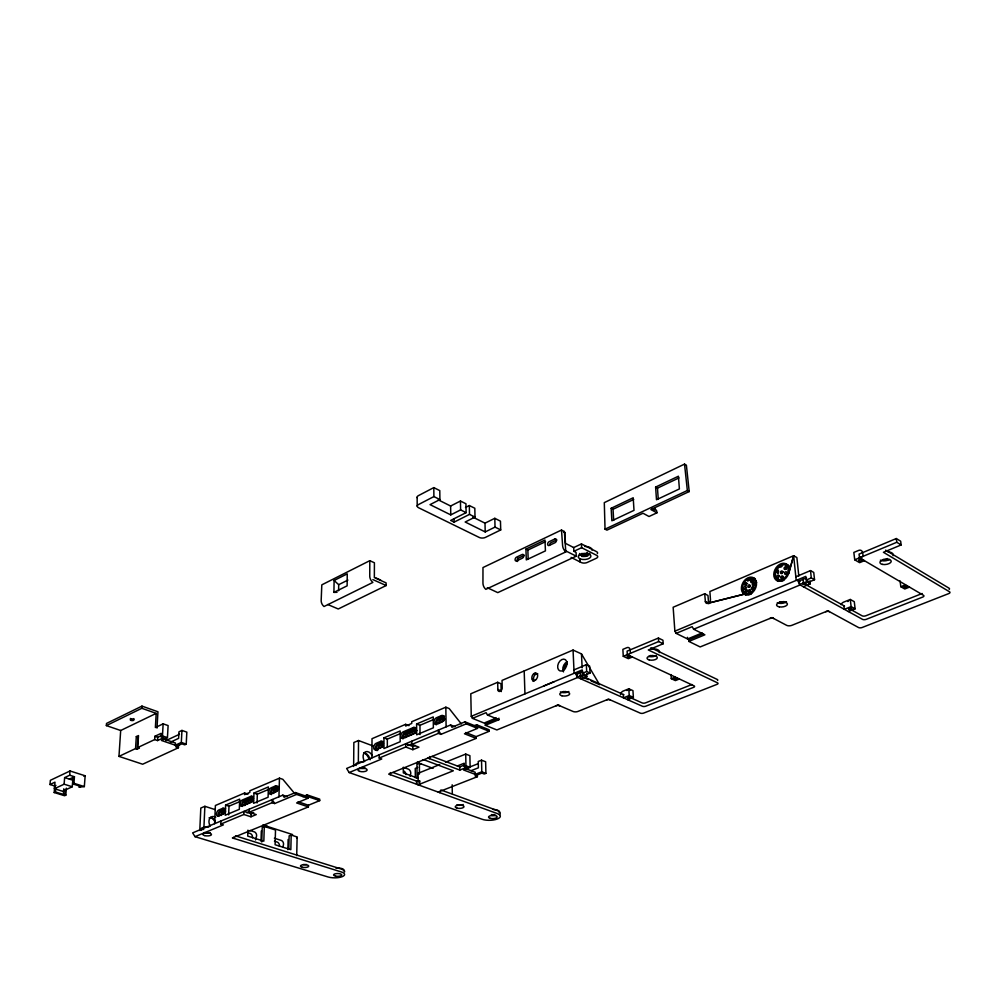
<?xml version="1.0" encoding="UTF-8"?>
<svg xmlns="http://www.w3.org/2000/svg" width="1000" height="1000" viewBox="0 0 1000 1000"><rect width="100%" height="100%" fill="white"/><g stroke="black" fill="none" stroke-linecap="round" stroke-linejoin="round"><path stroke-width="1.5" d="M387.325 746.775L387.325 739.125L400.825 733.413M390.363 772.588L390.363 774.7A2.3 0.887 -0.4 0 1 390.288 773.45M454.913 726.7L450.575 724.975L346.637 768.45L349.15 772.55L381.75 758.988L379.212 758.05L379.225 754.825M383.963 737.85L383.938 748.562L400.175 741.737L400.15 730.975L383.963 737.85L387.325 739.125M369.8 560.675L369.75 576.287A5.637 3.538 61.7 0 0 372.887 582.4L324.038 606.512A5.513 3.738 65 0 1 321.175 600.425L321.812 584.85L369.8 560.675L374.412 562.775L374.35 577.6L386.075 582.875L386.163 585.538L338.25 608.987L327.812 604.525M371.912 757.887L372.013 738.688L405.65 724.325L409.012 725.638M353.638 766.462L353.85 742.513L358.525 740.525L373.137 745.987M358.338 763L358.525 740.525M333.925 592.388L334.1 580.475L347.262 573.85L347.125 585.825L333.925 592.388L337.025 592.312M338.6 590.75L338.688 584.688L334.1 580.475M298.137 801.787L308.412 805.25L319.7 800.625L319.725 799.175L307.15 794.887L302.925 796.637M780.9 577.663L780.9 577.325A1.375 1.013 -60.2 0 1 782.7 576.013A1.375 1.013 -60.2 0 1 782.412 578.237A1.375 1.013 -60.2 0 1 780.9 577.337M782.525 578.55L782.525 578.225A1.363 1.013 -60.1 0 1 783.512 576.888M307.15 794.887L307.113 796.55L295.413 792.562L284.125 797.275L282.812 795.15L192.638 832.875L195.025 836.675L328.062 876.975A9.9 3.375 0 0 0 342.038 876.737A9.9 3.375 0 0 0 341.4 871.975L232.4 837.925L308.375 806.9L308.412 805.25M308.375 806.9L296.637 802.95L307.925 798.288L307.962 796.625L319.7 800.625M296.712 855.675L297.125 837.262M288.812 849.038L289.137 835.888L291.188 835.062L296.425 836.75A2.075 0.737 0.5 0 1 296.613 837.788M291.188 835.062L290.837 849.7L275.1 844.737L275.512 830.013L264.288 826.413L263.837 841.175L247.725 836.1L247.938 830.163M287.875 849.688L288.125 839.488M278.95 796.775L279.462 778.162L282.838 779.325L294.688 793.538M249.237 809.188L249.137 812.275L272.137 802.688L272.225 799.575L274.675 803.538L296.575 794.425L307.925 798.288M261 841.225L261.325 830.925M261.775 842.013L262.238 827.25L265.837 825.675L263.637 826.213M266.95 826.612L267.425 826.775M257.038 802.962L257.325 794.188L269.137 789.188M220.963 821.025L220.837 824.075L243.837 814.488L250.963 816.787L251.062 813.713L253.713 812.613M253.962 793.062L253.612 803.312L268.087 797.237L268.387 786.938L253.962 793.062L257.325 794.188M243.837 814.488L243.95 811.4L251.062 813.713M247.987 794.137L244.613 793.012L244.562 794.638L249.825 792.4L249.875 790.763L279.462 778.162M228.65 814.875L228.988 806.188L240.25 801.425M225.625 805.1L225.225 815.25L239.312 809.325L239.688 799.125L225.625 805.1L228.988 806.188M214.613 823.688L215.4 805.487L244.613 793.012M199.775 830.525L200.812 808.05L204.875 806.312L215.287 809.663M203.925 827.312L204.875 806.312M178.6 744.463L178.425 747.738L175.6 746.762L181.9 743.85L184.725 744.825L186.225 744.137L186.838 732.138L181.95 730.425L178.95 731.825L178.6 738.375L170.387 742.188M157 728.1L157.95 711.775L141.962 706.112L106.5 723.45L106.35 725.6L141.825 708.288L156.2 713.375L155.375 727.537L163.137 723.838L168.113 725.575L167.438 737.65L161.45 740.462L175.325 745.225L181.325 742.438L181.95 730.425M175.325 745.225L175.438 743.037L162.95 738.737M156.2 713.375L120.688 730.5L118.963 756.388L135.562 748.575L136.312 736.6L138.512 735.562L137.762 747.537L154.675 739.587L157.55 740.575L157.738 737.288L161.513 735.512M157.55 740.575L163.837 737.625L160.963 736.637L161.15 733.337L154.863 736.3L154.675 739.587M160.963 736.637L162.463 735.925L163.137 723.838M135.562 748.575L137.188 749.125L137.938 737.15L136.312 736.6M141.825 708.288L141.962 706.112M73.213 777.312L72.7 783.888L80.65 786.388L78.938 787.188L84.338 786.587L85.15 775.788L70.025 770.975L50.35 780.312L50 784.525L54.737 786L55.95 785.425M54.45 788.725L62.613 791.263L72.275 786.75L72.787 780.188L64.638 777.613L64.1 784.2L54.45 788.725L54.988 782.163L50 784.525M72.7 783.888L73.938 783.312L74.438 776.725L69.7 775.225L64.638 777.613M54.737 786L54.2 792.537L64.588 795.738L65.8 795.175L65.05 793.637L65.375 789.425M65.8 795.175L66.35 788.162M69.7 775.225L70.025 770.975M54.2 792.537L55.412 791.975L63.35 794.425L63.8 788.812M55.412 791.975L55.738 788.037M579.9 558.737L579.65 561.725L579.975 558.775L578.462 557.7L578.237 556.125L582.438 553.625A6.412 3.075 -2.9 0 1 590.8 556.8A6.412 3.075 -2.9 0 1 580.312 558.95L579.975 558.775M402.6 737.525L402.562 737.75A3.562 2.275 -68.8 0 0 402.625 738.575M241.8 805.288L241.775 805.5A3.337 1.963 -70.7 0 0 241.788 806.287M410.125 776.413L410.737 773.7A3.362 2.225 68.4 0 0 408.363 769.15L404.125 767.588M789.2 571.263A9.575 7.062 -60 0 0 779.35 564.562A9.575 7.062 -60 0 0 775.7 579.763A9.575 7.062 -60 0 0 788.637 573.625L793.637 555.725L796.875 557.55L798.812 576.05M282.812 847.188L283.5 844.638A3.113 2.237 69.5 0 0 281.288 840.438L274.387 838.238M255.475 839.975L256.55 836.1A3.137 2.288 69 0 0 254.3 831.85L250.075 830.512M788.637 573.625L793.637 555.725L709.887 591.525L710.487 599.963A3.312 2.387 -62.2 0 1 708.138 603.212L707.463 603.4A3.312 2.387 -62.2 0 1 705.45 602.1L704.688 593.75L673.15 607.25L674.875 631.163L676.162 633.375L687.575 638.975L702.237 632.913M750.738 581.125A1.35 0.988 -60.9 0 1 752.588 580.212A1.35 0.988 -60.9 0 1 751.925 582.413A1.35 0.988 -60.9 0 1 750.738 581.125L750.875 580.8M785.588 569.163A1.375 1.013 -59.8 0 0 785.875 566.95A1.375 1.013 -59.8 0 0 784.087 568.263A1.375 1.013 -59.8 0 0 785.588 569.163L785.837 568.925M747.463 579.388L746.637 579.862A8.1 5.913 -61.1 0 0 744.05 592.388A8.1 5.913 -61.1 0 0 754.625 587.875A8.1 5.913 -61.1 0 0 749.975 578.438L749.125 578.675L749.275 580.337L747.613 581.05L747.463 579.388L749.087 580.262M779.938 565.55L779.1 566.038A8.213 6.05 -60 0 0 776.525 578.7A8.213 6.05 -60 0 0 787.362 574.075A8.213 6.05 -60 0 0 782.513 564.587L781.65 564.825L781.812 566.5L780.113 567.225L779.938 565.55L781.562 566.462M438.225 499.837L450.625 506.025L460.45 501.025L465.95 503.775L466.125 512.65L460.613 509.9L450.763 514.888L430.05 504.637L439.913 499.575L439.787 490.625L433.8 487.612L418.413 495.637A4.425 2.25 -0.2 0 0 417.3 497.812M439.913 499.575L433.9 496.575L418.475 504.562A4.438 2.237 -0.3 0 0 418.537 507.713L479.3 537.475A4.312 2.112 -1.3 0 0 485.375 537.425L500.712 529.925L500.462 521.163L494.8 518.312L485 523.162L473 517.188M465.487 507.475L469.325 505.538L474.812 508.25L475.012 517.087L465.175 522.013L485.213 531.925L495.037 527.087L500.712 529.925M466.125 512.65L450.712 520.413L454.1 522.125L469.513 514.388L475.012 517.087M338.688 584.688L347.9 580.075M656.9 512.837L650.888 509.538L689.212 491.562L686.388 465.188L684.525 464.1L604.3 502.625L605.037 529.163L606.925 530.15L643 513.237L649.025 516.512L656.9 512.837L656.762 511.062L654.775 508.263L652.15 509.5M561.5 530.05L482.975 567.55L482.95 583.175A5.575 3.438 66.6 0 0 485.825 589.338L565.8 551.912L564.388 531.55L561.5 530.05L562.612 545.662A5.75 3.188 63.3 0 0 565.8 551.912M611.163 508.275L633.2 497.762L634 510.35L611.875 520.788L611.163 508.275L613.038 509.288L633.7 499.45M655.612 487.088L678.425 476.213L679.388 488.938L656.488 499.738L655.612 487.088L657.475 488.137L678.938 477.912M525.925 549.125L544.987 540.037L545.425 550.887L526.3 559.913L525.925 549.125L527.85 550.087L545.55 541.663M564.738 532.775L565.5 543.387L573.7 547.562L573.875 551.312L576.075 552.425L576.25 556.188L497.775 592.625L487.3 587.712M556.75 539.963L551.062 542.65A2.15 1.412 -63.2 0 0 549.562 545.275M69.375 779.112L74.438 776.725M605.037 529.163L687.35 490.5L689.212 491.562M137.188 749.125L139.388 748.088L137.762 747.537M83.912 776.375L85.15 775.788M573.45 547.675L581.45 543.925L596.512 551.638A4.263 2.05 -3.1 0 1 597.337 553.625M165.825 740.65L179.5 734.262M573.875 551.312L581.638 547.688L596.712 555.388A4.275 2.05 -3.1 0 1 596.3 558.288L587.238 562.463A4.25 2.037 -2.9 0 1 581.237 562.513L571.1 557.413M564.388 531.55L563.6 531.912L565.013 532.638M63.35 794.425L65.05 793.637M178.425 747.738L142.662 764.225L118.963 756.388M582.837 671.3L576.938 673.775L577.1 677.188L584.3 674.2L582.388 673.337L582.212 669.9L574.113 673.325L573.05 650.062L502.05 680.413L502.2 688.35A3.062 2.025 -67.1 0 1 500.112 691.312A3.062 2.025 -67.1 0 1 497.925 690.175L497.638 682.3L470.8 693.775L471.25 716.338L472.463 718.363L484.113 723.062L496.362 717.987M806.525 577.888L799.15 580.962L799.538 584.6L808.062 581.05L806.213 580.025L805.812 576.375L796.213 580.425L793.637 555.725M461.35 723.938L449.2 708.55L445.838 707.188L411.712 721.737L411.725 723.462L405.65 726.05L405.65 724.325M416.6 723.988L433.25 716.925L433.363 727.8L416.662 734.812L416.6 723.988L419.963 725.312L433.837 719.425M573.962 669.9L586.337 664.675L589.688 666.2L590.025 673.062L584.312 675.425L586.812 676.55L586.675 673.812M795.837 576.788L810.5 570.6L813.737 572.425L814.538 579.712L807.763 582.525L810.188 583.875L809.875 580.962M224.812 811.438L222.025 812.613A1.638 0.95 -70.9 0 0 221.025 813.962A1.638 0.95 -70.9 0 0 221.175 815.512M253.225 799.45L245.625 802.663A1.65 0.975 -70.7 0 0 244.613 804.013A1.65 0.975 -70.7 0 0 244.775 805.588M278.8 788.65L274.425 790.5A1.675 1 -70.4 0 0 273.387 791.888A1.675 1 -70.4 0 0 273.575 793.462M383.062 744.663L379.462 746.188A1.75 1.1 -69.2 0 0 378.413 749.025M416.85 730.413L406.637 734.712A1.762 1.125 -68.8 0 0 405.575 737.588M444.913 718.575L439.85 720.7A1.787 1.163 -68.3 0 0 438.787 723.612M224.4 813.35L220.212 815.113A1.638 0.95 -70.9 0 1 219.237 814.038A1.638 0.95 -70.9 0 1 220.35 812.075L224.525 810.312A1.638 0.95 -70.8 0 1 225.45 810.837A1.638 0.95 -70.8 0 1 225.162 812.588M382.587 746.725L377.775 748.763A1.75 1.1 -69.2 0 1 376.575 747.663A1.75 1.1 -69.2 0 1 377.788 745.55L382.587 743.525A1.75 1.1 -69.1 0 1 383.438 743.637M471.863 716.075L471.25 716.325L575.037 672.925L577.837 674.175M497.55 718.7L485.288 723.763L485.325 725.3L496.863 729.95L557.95 705L573.125 711.5A3.413 1.412 -2.5 0 0 577.938 711.438L608.5 699.137L640.25 713.125A2.438 1 -3.4 0 0 643.675 713.088L717.062 684.338A2.512 1.05 -4.4 0 0 717.5 682.837L648.312 649.95L663.2 643.763L662.962 640.25L658.4 638.05L627.1 651.137L627.312 654.613L629.562 655.675M800.013 581.438L797.312 579.95L674.875 631.163M703.4 633.713L688.737 639.775L688.863 641.413L700.15 646.938L771.975 617.612L786.7 625.363A3.738 1.638 -5.6 0 0 791.9 625.312L827.887 610.825L858.525 627.525A2.675 1.163 -6.5 0 0 862.212 627.475L948.713 593.6A2.775 1.225 -7.8 0 0 949.575 591.812L883.438 552.288L901.15 544.938L900.662 541.2L896.3 538.538L859.062 554.113L859.513 557.812L864.4 560.675L859.613 562.663L854.725 559.812L853.838 552.425L858.612 550.425A4.25 3.212 -57.7 0 1 862.575 552.65L863.263 556.25L859.35 557.712M472.463 718.363L486.1 712.675L487.488 715L498.95 719.688L498.913 718.138M676.162 633.375L692.188 626.688L693.65 629.225L704.862 634.812L688.863 641.413M246.863 812.712L249.737 811.513M407.713 745.612L411.875 743.875M474.012 725.825L476.625 724.75L476.662 726.5L465.012 721.825L451.95 727.275L450.575 724.975M379.212 758.05L405.725 747L412.837 749.688L418.938 747.163L411.825 744.45L411.812 741.2M411.825 744.45L438.375 733.388L440.913 734.375L466.225 723.85L477.537 728.375L477.5 726.612L489.175 731.3L489.137 729.775L476.625 724.75M582.388 673.337L586.675 671.55L590.025 673.062M630.462 653.3L630.062 649.9A3.875 2.712 -64.8 0 0 626.9 647.675L622.875 649.362L623.275 656.3L658.637 641.562L663.2 643.763M806.213 580.025L811.3 577.913L814.538 579.712M854.725 559.812L896.787 542.275L901.15 544.938M195.025 836.675L223.375 824.875L220.837 824.075M487.488 715L577.712 677.463L575.037 672.925M693.65 629.225L800.125 584.938L797.312 579.95M405.725 747L405.712 743.75L412.812 746.45L415.25 745.438M632.388 657L628.362 658.675L623.275 656.3M581.038 678.95L586.812 676.55M803.35 586.712L810.188 583.875M250.963 816.787L256.25 814.6L249.137 812.275M554.25 681.637L543.663 686.038M477.537 728.375L464.487 733.763L476.175 738.375L476.138 736.637L465.75 732.525M485.325 725.3L498.95 719.688M476.138 736.637L489.175 731.3M476.175 738.375L388.7 774.1L497.45 813.612A10.537 3.862 -1.5 0 1 497.1 819.075A10.537 3.862 -1.5 0 1 482.238 819.3L349.15 772.55M417.375 763.525L419.45 763.037L419.387 774.112M265.837 825.675L264.125 826.363M419.312 763.213L416.962 764.175L417.05 778.175M265.575 826.6L266.975 826.038M417.762 767.387L415.262 768.413L415.312 777.712M439.738 764.562L418.088 773.3L418.15 781.925M445.513 762.225L465.725 754.075L469.9 755.675L470.125 767.35L463.55 769.963L475.213 774.375L481.788 771.787L485.913 773.35L485.637 761.75L481.525 760.175L478.25 761.475L478.387 767.8L471.138 770.662M627.612 699.688L633.362 697.387L632.95 690.662L628.812 688.8L623.075 691.112A3.7 2.625 -66 0 0 620.5 694.7M848.35 611.538L855.125 608.825L854.275 601.688L850.288 599.462L843.512 602.188A4.037 3.075 -59.5 0 0 841.05 604.637M633.362 697.387L629.212 695.525L623.462 697.837L623.263 694.475M670.987 674.587L671.275 678.675L675.288 677.075M855.125 608.825L851.125 606.6L844.338 609.325L843.925 605.75M900.05 580.913L900.812 586.7L905.55 584.8M432.15 756.438L457.337 765.975L464.237 763.225L464.288 766.413L466.712 767.325L459.812 770.075L427.975 758.062L429.625 757.387A2.338 0.912 -0.8 0 0 429.637 758.688L429.613 756.538M425.538 760.362A2.325 0.912 -0.7 0 0 422.25 760.4L423.888 759.737L453.312 770.788L418.162 784.8L419.75 784.175L419.725 781.025L418.137 781.663L393.05 772.5M679.412 679L675.4 680.6L671.275 678.675M909.5 587.112L904.762 589L900.812 586.7M457.337 765.975L459.762 766.888L463.888 765.238M464.288 766.413L465.938 765.75L470.125 767.35M466.55 768.288L478.125 763.688M691.938 684.525L645.575 702.862A2.45 1.013 -3.4 0 1 642.138 702.9L630.95 697.9M922.188 593.5L865.825 615.775A2.688 1.175 -6.6 0 1 862.113 615.812L851.312 609.837M438.188 792.075L477.375 776.7L477.325 774.6M485.913 773.35L484.263 774L481.887 773.1L475 775.8L477.375 776.7M707.463 603.4L744.15 594.175L708.138 603.212M64.1 784.2L72.275 786.75M73.938 783.312L84.338 786.587M235.463 835.837L341.438 869.087A9.9 3.388 0 0 1 344.588 871.963M247.4 832.625L250.225 833.512A3.137 2.288 69 0 1 252.475 837.763M274.438 841.188L277.2 842.062A3.1 2.237 69.5 0 1 279.413 846.25M262.875 824.987L292.613 834.575M272.137 802.688L274.675 803.538M282.812 795.15L287.162 796.625M106.35 725.6L120.688 730.5M154.863 736.3L157.738 737.288M162.463 735.925L167.438 737.65M181.325 742.438L186.225 744.137M440.863 789.95L497.375 810.562A10.525 3.875 -1.5 0 1 499.462 814.675M417.962 778.25L403.325 772.887L403.3 767.188M417.013 762.362L433.1 768.375M777.788 570.188L778.037 570.275A1.363 1 -60.1 0 1 777.738 572.487A1.363 1 -60.1 0 1 776.25 571.587A1.363 1 -60.1 0 1 778.037 570.275M464.963 768.388L475.175 772.262L475.213 774.375M752.837 586.912L753.075 587.013A1.35 0.988 -61.1 0 1 752.775 589.212A1.35 0.988 -61.1 0 1 751.325 588.3A1.35 0.988 -61.1 0 1 753.075 587.013M497.825 689.488L501.188 690.913A3.05 2.025 -67.1 0 0 501.275 691.587M557.95 705L559.6 705.7A2.45 1.013 -2.3 0 0 556.125 705.75M497.638 682.3L500.988 683.737L501.188 690.913M372.863 579.587L386.163 585.538M577.1 677.188L642.337 706.237A2.45 1.013 -3.4 0 0 645.788 706.2L693.637 687.337A2.5 1.05 -4.1 0 0 694.038 685.837L627.137 654.538M376.138 578.05L380.7 580.087M584.825 677.288L623.962 694.775M584 677.725L588.263 679.625M591.1 680.9L599.6 684.7L581.475 653.913L573.05 650.062M650.85 647.775L717.212 679.438A2.512 1.05 -4.4 0 1 717.562 680.462M564.888 550.462L576.25 556.188M579.025 554.65L580.138 555.2A6.4 3.088 -2.9 0 0 590.062 553.85M705.3 601.375L708.587 603.062A3.312 2.387 -62.2 0 0 708.737 603.787M704.688 593.75L707.962 595.462L708.587 603.062M771.975 617.612L773.562 618.45A2.688 1.188 -5.4 0 0 769.825 618.488M749.125 578.675L750.763 579.55M651.8 508.325L654.9 510.025L654.775 508.263M805.413 584.438L844.562 606.1M799.538 584.6L862.537 619.362A2.7 1.175 -6.6 0 0 866.263 619.325L922.675 597.087A2.763 1.212 -7.5 0 0 923.5 595.312L859.513 557.812M885.6 550.163L949.062 588.2A2.775 1.225 -7.8 0 1 949.163 589.425M746.175 582.75L746.375 582.913A1.35 0.988 -61.1 0 1 745.612 585.087A1.35 0.988 -61.1 0 1 744.513 583.713A1.35 0.988 -61.1 0 1 746.375 582.913M380.812 744.038L382.738 746.413M579.538 553.488L580.6 554.45A4.988 2.4 -2.9 0 0 589.038 553.3M295.413 792.562L296.575 794.425M440.913 734.375L438.338 730.1L438.375 733.388M465.012 721.825L466.225 723.85M896.3 538.538L896.787 542.275M850.288 599.462L851.125 606.6M810.5 570.6L811.3 577.913M803.075 579.325L803.462 582.975M684.525 464.1L687.35 490.5M687.45 637.337L687.575 638.975M657.475 488.137L658.263 499.375M658.4 638.05L658.637 641.562M628.812 688.8L629.212 695.525M613.038 509.288L613.675 520.4M581.45 543.925L581.638 547.688M586.337 664.675L586.675 671.55M581.475 653.913L582.137 667.825M580.25 672.387L580.413 675.812M527.85 550.087L528.175 559.375M524.188 670.95L524.95 693.875M517.625 558.188L517.725 561.15M494.8 518.312L495.037 527.087M485 523.162L485.213 531.925M481.525 760.175L481.788 771.787M469.325 505.538L469.513 514.388M460.45 501.025L460.613 509.9M465.725 754.075L465.938 765.75M459.762 766.888L459.812 770.075M454.05 519.188L454.1 522.125M450.625 506.025L450.763 514.888M452.163 784.788L452.3 793.8M445.838 707.188L446.1 726.862M433.8 487.612L433.9 496.575M419.963 725.312L420.025 734.575M417.137 497.238L417.2 506.15M412.812 746.45L412.837 749.688M847.875 601.55A1.7 0.75 -6.5 0 1 848.438 601.2M889.538 559.388A5.688 2.612 -7.3 0 1 880.4 560.15M887.625 558.538A2.85 1.312 -7.3 0 1 883.238 559.388M887.712 551.725A8.537 3.938 -7.3 0 1 893.088 555.688M786.475 601.663A5.438 2.45 -5.6 0 1 777.275 602.737M783.75 601.538A2.725 1.225 -5.6 0 1 779.463 601.838M825.688 611.712A2.7 1.2 -6.2 0 1 829.45 611.675M777.1 569.538A9.562 7.062 -60 0 1 789.4 566.125M778.275 581.388A9.562 7.062 -60 0 1 775.487 574.125M785.8 565.525A8.2 6.05 -60 0 1 789.338 568.575M783.863 580.363A8.2 6.05 -60 0 1 777.775 579.163M782.025 573.612A1.363 1.013 -60 0 1 783.575 571.875M778.275 573.525A1.363 1 -60.1 0 1 778.562 571.312M778.562 578.275A1.363 1.013 -60.2 0 1 779.625 575.988M786.2 574.425A1.375 1.013 -59.9 0 1 787.475 572.675M785.7 569.5A1.363 1.013 -59.8 0 1 786.4 567.987M745.788 595.05A9.438 6.9 -61.1 0 1 743.125 587.825M747.887 579.712A9.438 6.9 -61.1 0 1 755.35 578.775M751.6 579.325A8.088 5.913 -61.1 0 1 756.65 582.413M751.225 594.062A8.088 5.913 -61.1 0 1 745.312 592.837M752.537 583.162A1.35 0.988 -60.9 0 1 753.487 580.875M753.925 585.487A1.35 0.988 -60.9 0 1 754.613 584M752.95 589.5A1.35 0.988 -61.1 0 1 753.388 588.237M749.963 592.413A1.35 0.988 -61.2 0 1 750.512 590.875M746.75 592.438A1.35 0.988 -61.3 0 1 747.375 590.65M745.413 589.412A1.35 0.988 -61.2 0 1 746.587 587.4M746.125 585.525A1.35 0.988 -61.1 0 1 747.575 583.525M749.5 587.362A1.35 0.988 -61.1 0 1 750.462 585.725M210.35 817.438A7.65 5.688 68.2 0 1 215.362 822.65M209.05 817.862A6.587 4.9 68.2 0 1 215.225 820.825M210.275 826.112A6.6 4.888 68.2 0 1 209.775 818.388A6.6 4.888 68.2 0 1 215.712 817.35M210.188 832.575A4.35 1.55 1.4 0 1 204.55 832.5M201.2 830.387A6.513 2.325 1.4 0 1 201.65 830.075M202.938 829.538A6.513 2.325 1.4 0 1 203.75 829.338M201.425 830.163A6.513 2.325 1.4 0 1 202.325 827.763A6.513 2.325 1.4 0 1 208.75 827.1M335.875 868.112A6.112 2.1 0 0 1 342.075 868.637A6.112 2.1 0 0 1 343.525 870.775M306.4 864.475A4.138 1.425 0.3 0 1 303.238 864.513M234.062 838.438A2.163 0.762 1.1 0 1 233.787 837.362M218.713 816.363A3.275 1.9 -70.9 0 1 218.4 813.25A3.275 1.9 -70.9 0 1 220.413 810.562L224.587 808.787A3.287 1.9 -70.8 0 1 225.613 808.763M271.525 794.625A3.35 1.988 -70.4 0 1 270.613 791.575A3.35 1.988 -70.4 0 1 272.787 788.388L277.162 786.538A3.362 2 -70.3 0 1 277.738 786.4M278.137 789.587A1.675 1 -70.3 0 0 277.125 788.088L272.738 789.938A1.675 1 -70.4 0 0 271.6 791.95A1.675 1 -70.4 0 0 272.65 793.025L277.038 791.175A1.675 1 -70.3 0 0 277.6 790.738M278.25 786.488A3.362 2 -70.3 0 1 278.7 786.787M242.3 806.438A3.312 1.938 -70.7 0 1 241.962 803.3A3.312 1.938 -70.7 0 1 244 800.575L252.862 796.825A3.325 1.95 -70.6 0 1 253.412 796.7M253.55 798.487A1.663 0.975 -70.6 0 0 252.8 798.363L243.95 802.1A1.65 0.975 -70.7 0 0 242.825 804.087A1.65 0.975 -70.7 0 0 243.837 805.163L252.7 801.425A1.663 0.975 -70.6 0 0 253.475 800.662M133.825 718.562A1.8 0.725 2.9 0 1 132.175 719.5A1.8 0.725 2.9 0 1 130.5 718.438M403.688 771.05A3.35 2.225 68.4 0 1 406.087 774.625M363.65 752.75A8.188 5.55 67.7 0 1 368.8 758.425M363.862 752.875A7.062 4.775 67.7 0 1 370.15 759.788M364.588 761.612A7.075 4.775 67.7 0 1 364.637 752.387A7.075 4.775 67.7 0 1 371.95 755.075M365.387 768.162A4.625 1.8 0 0 1 359.412 768.062M363.775 767.513A2.312 0.9 0 0 1 361.475 767.55M356.062 765.55A6.925 2.7 0 0 1 363.425 761.938M495.6 815.088A4.338 1.6 -1.5 0 1 491.775 815.525M494.188 814.513A2.163 0.8 -1.5 0 1 491.375 814.587M493.212 809.513A6.5 2.4 -1.5 0 1 499.05 812.325M463.25 804.5A4.4 1.638 -1.2 0 1 456.637 804.95M377.762 750.362A3.5 2.2 -69.2 0 1 375.375 748.162A3.5 2.2 -69.2 0 1 377.788 743.95L382.587 741.925A3.5 2.2 -69.1 0 1 383.212 741.762M383.438 745.9A1.75 1.1 -69.1 0 1 382.9 746.55M436.425 724.737A3.575 2.312 -68.3 0 1 435.838 721.413A3.575 2.312 -68.3 0 1 438.15 718.413L443.212 716.263A3.588 2.325 -68.2 0 1 444.487 716.162M444.525 719A1.8 1.163 -68.2 0 0 443.225 717.9L438.162 720.037A1.787 1.163 -68.3 0 0 436.925 722.2A1.787 1.163 -68.3 0 0 438.212 723.3L443.275 721.175A1.8 1.163 -68.2 0 0 443.6 720.975M444.487 719.438A1.8 1.163 -68.2 0 1 443.9 720.688M403.237 738.7A3.538 2.25 -68.8 0 1 402.688 735.413A3.538 2.25 -68.8 0 1 404.95 732.463L415.163 728.138A3.55 2.263 -68.6 0 1 416.4 728.05M415.812 732.525A1.775 1.137 -68.6 0 0 416.375 730.45A1.775 1.137 -68.6 0 0 415.175 729.762L404.95 734.075A1.762 1.125 -68.8 0 0 403.738 736.2A1.762 1.125 -68.8 0 0 404.963 737.3L415.188 733A1.775 1.137 -68.6 0 0 415.513 732.812M419.75 784.175A2.263 0.862 -0.7 0 1 416.55 784.212L416.525 781.075A2.263 0.862 -0.7 0 0 419.725 781.025M439.775 792.65A2.237 0.85 -0.9 0 1 439.762 791.462M656.3 655.462A5.15 2.237 -3.7 0 1 648.575 656.35M653.037 655.45A2.575 1.113 -3.7 0 1 650.475 655.475M651.325 648.838A7.725 3.362 -3.7 0 1 659.275 652.625M568.862 691.488A4.963 2.087 -2.4 0 1 560.413 691.862M565.688 691.475A2.487 1.05 -2.4 0 1 563.212 691.513M606.625 699.887A2.462 1.025 -3 0 1 610.112 699.85M534.438 680.9A3.962 2.675 -66.5 0 1 534.025 676.3A3.962 2.675 -66.5 0 1 537.762 673.775M533.112 681.338A5.325 3.6 -66.5 0 1 532.5 679.15M534.3 674.163A5.325 3.6 -66.5 0 1 535.237 673.288M564.5 669.6A4.125 2.825 -65.9 0 1 567.263 663.675M563.525 671.912A6.25 4.275 -65.9 0 1 567.188 661.762M626.987 690.562A1.538 0.65 -3.2 0 1 627.438 690.275M629.612 690.25A1.538 0.65 -3.2 0 1 629.95 690.537M587.788 555.95A7.825 3.775 -2.9 0 1 581.838 556.375M587.125 552.337A2.85 1.375 -2.9 0 1 585.25 553.975A2.85 1.375 -2.9 0 1 581.788 553.425M584.7 546.425A7.825 3.775 -2.9 0 1 592 550.163M517.263 561.512A2.112 1.375 -64 0 1 518.5 558.1L524.038 555.475A2.125 1.388 -63.8 0 1 524.438 555.35M263.762 825L264.212 825.738L263.762 825M858.812 560.275L858.8 560.425A1.775 0.825 -7 0 0 861.562 560.775A1.775 0.825 -7 0 0 861.338 559.375L860.888 559.35A1.775 0.825 -7 0 0 858.825 560.2L858.812 560.275M523.475 556.85L523.325 557.175A2.125 1.388 -63.8 0 1 522.238 558.25L516.7 560.875A2.112 1.375 -64 0 1 515.1 559.75A2.112 1.375 -64 0 1 516.575 557.15L522.112 554.525A2.125 1.388 -63.8 0 1 523.488 554.812A2.125 1.388 -63.8 0 1 523.55 556.675L523.475 556.85M554.825 538.987L549.15 541.675A2.15 1.412 -63.2 0 0 547.638 544.312A2.15 1.412 -63.2 0 0 549.3 545.425L554.987 542.737A2.15 1.425 -63.1 0 0 556.5 540.1A2.15 1.425 -63.1 0 0 554.825 538.987M222.9 808.25L218.725 810.013A3.287 1.9 -70.9 0 0 216.513 813.938A3.287 1.9 -70.9 0 0 218.463 816.087L222.65 814.325A3.287 1.9 -70.8 0 0 224.862 810.4A3.287 1.9 -70.8 0 0 222.9 808.25M251.163 796.263L242.312 800.013A3.312 1.938 -70.6 0 0 240.075 803.975A3.312 1.938 -70.6 0 0 242.087 806.137L250.963 802.412A3.325 1.95 -70.6 0 0 253.212 798.425A3.325 1.95 -70.6 0 0 251.163 796.263M275.475 785.962L271.1 787.825A3.35 1.988 -70.4 0 0 268.825 791.838A3.35 1.988 -70.4 0 0 270.912 794.013L275.3 792.163A3.362 2 -70.3 0 0 277.587 788.138A3.362 2 -70.3 0 0 275.475 785.962M380.9 741.287L376.1 743.325A3.5 2.2 -69.1 0 0 373.688 747.537A3.5 2.2 -69.1 0 0 376.075 749.725L380.887 747.7A3.5 2.2 -69.1 0 0 383.3 743.475A3.5 2.2 -69.1 0 0 380.9 741.287M413.475 727.487L403.263 731.812A3.538 2.25 -68.8 0 0 400.812 736.075A3.538 2.25 -68.8 0 0 403.275 738.275L413.512 733.975A3.55 2.263 -68.6 0 0 415.962 729.675A3.55 2.263 -68.6 0 0 413.475 727.487M441.525 715.588L436.463 717.738A3.588 2.312 -68.3 0 0 433.975 722.075A3.588 2.312 -68.3 0 0 436.538 724.275L441.6 722.138A3.588 2.325 -68.2 0 0 444.1 717.788A3.588 2.325 -68.2 0 0 441.525 715.588M629.025 655.9L628.888 655.888A1.613 0.7 -3.3 0 0 627.15 656.612L627.175 656.8A1.613 0.7 -3.3 0 0 629.8 657.087A1.613 0.7 -3.3 0 0 629.3 655.913L629.025 655.9M417.85 762.438L417.375 762.875L417.85 762.438M421.05 763.637L420.588 764.075L421.05 763.637M849.137 609.55A1.7 0.75 -6.5 0 0 851.9 608.862A1.7 0.75 -6.5 0 0 849.663 608.212A1.7 0.75 -6.5 0 0 849.137 609.55M905.013 587.425A1.737 0.775 -7.4 0 0 907.525 586.425A1.737 0.775 -7.4 0 0 904.85 586.087A1.737 0.775 -7.4 0 0 905.013 587.425M803.375 584.237A1.737 0.787 -6.1 0 0 806.175 583.513A1.737 0.787 -6.1 0 0 803.85 582.837A1.737 0.787 -6.1 0 0 803.375 584.237M882.537 564.412A5.7 2.612 -7.3 0 0 891.225 561.425A5.7 2.612 -7.3 0 0 882.938 559.825A5.7 2.612 -7.3 0 0 882.537 564.412M779.3 606.862A5.45 2.438 -5.6 0 0 787.425 604.087A5.45 2.438 -5.6 0 0 779.262 602.612A5.45 2.438 -5.6 0 0 779.3 606.862M781.912 573.288A1.363 1.013 -60 0 0 782.2 571.075A1.363 1.013 -60 0 0 780.413 572.4A1.363 1.013 -60 0 0 781.912 573.288M786.087 574.1A1.375 1.013 -60 0 0 786.388 571.875A1.375 1.013 -60 0 0 784.587 573.2A1.375 1.013 -60 0 0 786.087 574.1M778.238 577.413A1.363 1.013 -60.2 0 0 778.525 575.2A1.363 1.013 -60.2 0 0 776.737 576.512A1.363 1.013 -60.2 0 0 778.238 577.413M751.675 593.25A9.45 6.9 -61.1 0 0 753.725 577.888A9.45 6.9 -61.1 0 0 741.475 587A9.45 6.9 -61.1 0 0 751.675 593.25M749.325 587.062A1.35 0.988 -61.1 0 0 749.625 584.875A1.35 0.988 -61.1 0 0 747.875 586.163A1.35 0.988 -61.1 0 0 749.325 587.062M749.638 592.05A1.35 0.988 -61.2 0 0 750.175 589.85A1.35 0.988 -61.2 0 0 748.35 590.9A1.35 0.988 -61.2 0 0 749.638 592.05M753.75 585.188A1.35 0.988 -60.9 0 0 754.05 582.987A1.35 0.988 -60.9 0 0 752.3 584.288A1.35 0.988 -60.9 0 0 753.75 585.188M746.513 591.85A1.35 0.988 -61.3 0 0 746.812 589.65A1.35 0.988 -61.3 0 0 745.062 590.95A1.35 0.988 -61.3 0 0 746.513 591.85M745.163 588.825A1.35 0.988 -61.2 0 0 745.462 586.638A1.35 0.988 -61.2 0 0 743.713 587.925A1.35 0.988 -61.2 0 0 745.163 588.825M204.775 835.625A4.35 1.538 1.4 0 0 211.488 834.562A4.35 1.538 1.4 0 0 205.2 832.962A4.35 1.538 1.4 0 0 204.775 835.625M335.588 876.125A4.075 1.388 0 0 0 341.737 874.938A4.075 1.388 0 0 0 335.65 873.713A4.075 1.388 0 0 0 335.588 876.125M302.387 867.288A4.138 1.425 0.3 0 0 308.725 866.162A4.138 1.425 0.3 0 0 302.638 864.825A4.138 1.425 0.3 0 0 302.387 867.288M131 720.387A1.8 0.725 2.9 0 0 133.887 720.025A1.8 0.725 2.9 0 0 131.4 719.163A1.8 0.725 2.9 0 0 131 720.387M359.738 771.375A4.625 1.787 0 0 0 367.113 770.163A4.625 1.787 0 0 0 360.737 768.3A4.625 1.787 0 0 0 359.738 771.375M490.4 818.363A4.338 1.587 -1.5 0 0 497.175 817.013A4.338 1.587 -1.5 0 0 490.975 815.6A4.338 1.587 -1.5 0 0 490.4 818.363M457.025 808.125A4.4 1.638 -1.2 0 0 463.988 806.85A4.4 1.638 -1.2 0 0 457.812 805.288A4.4 1.638 -1.2 0 0 457.025 808.125M649.212 659.925A5.15 2.225 -3.6 0 0 657.312 657.9A5.15 2.225 -3.6 0 0 650.062 656.025A5.15 2.225 -3.6 0 0 649.212 659.925M561.987 695.8A4.975 2.087 -2.4 0 0 569.675 693.9A4.975 2.087 -2.4 0 0 562.487 692.175A4.975 2.087 -2.4 0 0 561.987 695.8M535.625 679.912A3.975 2.675 -66.5 0 0 536.712 673.35A3.975 2.675 -66.5 0 0 531.888 677.038A3.975 2.675 -66.5 0 0 535.625 679.912M563.763 670.037A6.275 4.275 -65.9 0 0 565.425 659.7A6.275 4.275 -65.9 0 0 557.75 665.562A6.275 4.275 -65.9 0 0 563.763 670.037M627.95 698.012A1.55 0.65 -3.2 0 0 630.375 697.425A1.55 0.65 -3.2 0 0 628.175 696.888A1.55 0.65 -3.2 0 0 627.95 698.012M674.963 679.212A1.575 0.663 -3.9 0 0 677.45 678.6A1.575 0.663 -3.9 0 0 675.238 678.05A1.575 0.663 -3.9 0 0 674.963 679.212M580.588 676.875A1.587 0.675 -2.7 0 0 583.038 676.263A1.587 0.675 -2.7 0 0 580.75 675.7A1.587 0.675 -2.7 0 0 580.588 676.875"/></g></svg>
